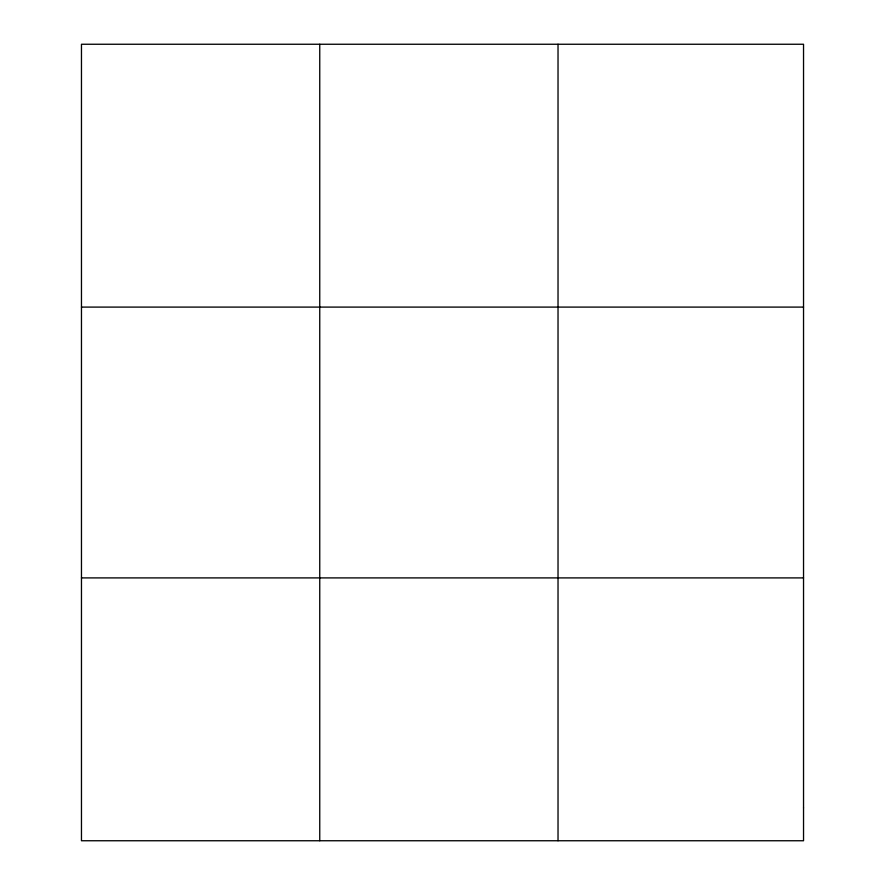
<?xml version="1.0" encoding="UTF-8"?>
<svg xmlns="http://www.w3.org/2000/svg" width="885" height="885" viewBox="0 0 885 885"><rect width="100%" height="100%" fill="white"/><g stroke="black" fill="none" stroke-linecap="round" stroke-linejoin="round"><path stroke-width="1.33" d="M319.75 44.25L319.75 840.75M558.026 44.25L558.026 840.75M81.464 307.095L803.536 307.095M81.464 577.905L803.536 577.905M803.536 807.894L803.536 840.75L81.464 840.75L81.464 44.25L803.536 44.25L803.536 807.894"/></g></svg>
